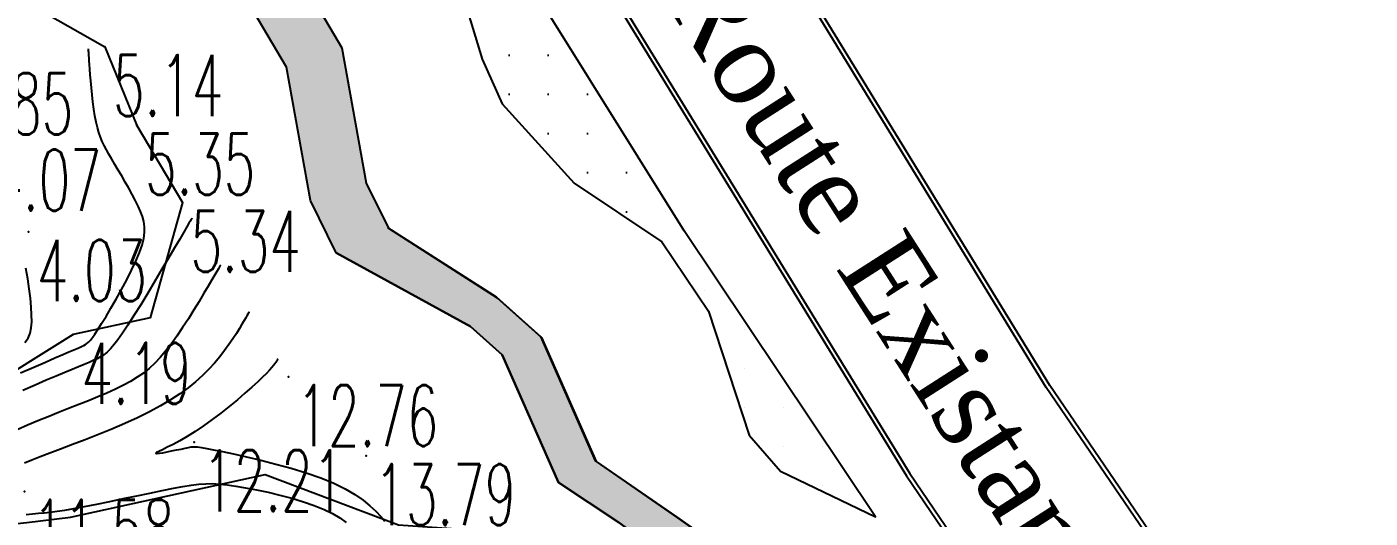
# Model space of a CAD drawing. Header units: millimetres. Extents: x 88261 to 90953, y 390274 to 392322.
# Drawn here: x 90558.1 to 90640.4, y 391351.6 to 391381.7 of the extents above; entities that cross this region are included whole.
import ezdxf
from ezdxf.enums import TextEntityAlignment as Align

# ---------------------------------------------------------------- set-up
doc = ezdxf.new("R2010")
doc.units = ezdxf.units.MM
doc.header["$LTSCALE"] = 25
for name, color, linetype in [('CN_01_00', 42, 'Continuous'), ('CN_02_00', 16, 'Continuous'), ('route', 253, 'Continuous'), ('Talus', 35, 'Continuous'), ('TopoAlt', 7, 'Continuous'), ('TOPOJIS', 7, 'Continuous')]:
    doc.layers.add(name, color=color, linetype=linetype)
doc.styles.add('Romans 1.0', font='Romans.shx', dxfattribs={"width": 0.99, "height": 1})
doc.styles.get("Standard").update_dxf_attribs({"font": 'times.ttf'})

# ---------------------------------------------------------------- blocks, each defined once
blk = doc.blocks.new('TCPOINT')
at = {"color": 0}
blk.add_point((0, 0), dxfattribs=at)
at = {"layer": 'TopoAlt', "style": 'Romans 1.0', "width": 0.99}
blk.add_attdef('ALT', text='', height=200, dxfattribs=at).set_placement((0.5, -0.5), align=Align.TOP_LEFT)

msp = doc.modelspace()

# ---------------------------------------------------------------- hatches: boundary and pattern name
h = msp.add_hatch()
h.set_pattern_fill('AR-HBONE', color=23, scale=0.032)
h.set_pattern_definition([(45, (-511.459, 107.3326), (0, 4.597891134), [9.7536, -3.2512]), (135, (-509.16, 109.6315), (5e-16, 4.597891134), [9.7536, -3.2512])])
h.paths.add_polyline_path([(90580.259, 391369.323), (90578.893, 391372.088), (90577.403, 391380.386), (90572.476, 391388.749), (90564.469, 391395.121), (90551.356, 391397.716), (90544.735, 391400.861), (90542.893, 391403.775), (90543.568, 391412.079), (90551.362, 391419.931), (90552.964, 391421.402), (90554.737, 391426.973), (90553.749, 391430.788), (90551.439, 391434.414), (90550.677, 391440.955), (90548.617, 391445.303), (90546.298, 391449.141), (90545.472, 391455.293), (90546.531, 391461.247), (90545.455, 391467.304), (90543.481, 391470.813), (90539.022, 391477.118), (90538.554, 391481.349), (90538.699, 391487.409), (90537.691, 391490.033), (90535.204, 391494.153), (90533.84, 391500.271), (90529.551, 391507.768), (90528.583, 391512.46), (90528.626, 391519.305), (90526.727, 391525.756), (90527.819, 391536.032), (90524.222, 391546.435), (90524.867, 391555.468), (90523.429, 391563.259), (90518.375, 391569.388), (90516.845, 391576.818), (90516.107, 391580.734), (90502.826, 391602.657), (90494.518, 391616.214), (90485.753, 391638.699), (90442.611, 391685.947), (90436.501, 391694.495), (90435.059, 391708.645), (90451.717, 391741.838), (90452.722, 391752.459), (90451.18, 391766.065), (90442.505, 391784.213), (90439.49, 391790.617), (90435.648, 391805.425), (90431.473, 391812.607), (90431.344, 391819.043), (90432.829, 391823.298), (90433.294, 391826.816), (90429.771, 391827.329), (90429.353, 391824.167), (90427.779, 391819.657), (90427.939, 391811.686), (90432.327, 391804.136), (90436.131, 391789.476), (90447.766, 391765.089), (90449.151, 391752.487), (90448.241, 391742.876), (90431.42, 391709.359), (90433.06, 391693.268), (90439.886, 391683.74), (90482.728, 391636.82), (90491.37, 391614.651), (90512.731, 391579.518), (90515.069, 391567.885), (90520.145, 391561.738), (90521.291, 391555.336), (90520.626, 391546.015), (90524.203, 391535.686), (90523.12, 391525.489), (90525.07, 391518.866), (90525.027, 391512.168), (90526.183, 391506.569), (90530.486, 391499.047), (90531.859, 391492.888), (90534.481, 391488.544), (90535.13, 391486.855), (90534.996, 391481.233), (90535.654, 391475.818), (90540.514, 391468.946), (90542.058, 391466.169), (90542.923, 391461.302), (90541.877, 391455.423), (90542.874, 391448.002), (90545.528, 391443.646), (90547.213, 391440.041), (90548.002, 391433.266), (90550.446, 391429.429), (90551.042, 391427.127), (90549.899, 391423.533), (90540.13, 391413.692), (90539.256, 391402.948), (90542.265, 391398.189), (90550.195, 391394.422), (90562.902, 391391.907), (90569.736, 391386.468), (90574.016, 391379.204), (90575.482, 391371.036), (90577.068, 391367.827), (90585.289, 391363.31), (90587.237, 391361.568), (90590.672, 391353.748), (90594.383, 391351.285), (90604.653, 391343.84), (90612.851, 391334.359), (90618.437, 391325.085), (90621.782, 391317.486), (90624.002, 391309.067), (90627.738, 391287.71), (90628.019, 391279.65), (90627.255, 391266.593), (90621.182, 391254.035), (90617.042, 391235.488), (90618.319, 391215.583), (90622.574, 391202.325), (90631.256, 391184.221), (90636.053, 391168.094), (90637.79, 391151.812), (90636.657, 391134.553), (90636.754, 391124.145), (90640.334, 391110.892), (90653.891, 391091.985), (90663.63, 391082.027), (90671.36, 391067.261), (90675.086, 391054.053), (90683.469, 391034.279), (90692.526, 391020.632), (90692.509, 391024.786), (90691.925, 391027.104), (90686.033, 391034.997), (90677.901, 391054.178), (90674.136, 391067.524), (90665.998, 391083.069), (90656.086, 391093.204), (90643.054, 391111.379), (90639.756, 391123.588), (90639.664, 391133.417), (90640.808, 391150.846), (90639.005, 391167.747), (90634.038, 391184.447), (90625.339, 391202.585), (90621.29, 391215.202), (90620.073, 391234.176), (90624.016, 391251.839), (90630.214, 391264.657), (90631.029, 391278.571), (90630.739, 391286.886), (90629.714, 391298.649), (90627.043, 391310.671), (90621.607, 391322.866), (90613.162, 391336.588), (90606.038, 391344.517), (90602.665, 391348.269), (90597.913, 391351.643), (90592.983, 391355.027), (90589.642, 391362.633), (90586.918, 391365.07)])
h = msp.add_hatch()
h.set_pattern_fill('JARDIN', color=104, scale=0.8)
h.set_pattern_definition([(0, (-0.35, -2.46), (0, 2.4), [0, -2.4])])
h.paths.add_polyline_path([(90584.081, 391392.101), (90577.118, 391406.065), (90576.119, 391400.024), (90577.51, 391396.155), (90582.35, 391391.724), (90585.999, 391379.692), (90587.226, 391376.957), (90591.645, 391372.093), (90597.022, 391368.495), (90599.874, 391364.255), (90602.36, 391356.636), (90604.294, 391354.438), (90610.112, 391351.645), (90598.383, 391369.171)])

# ---------------------------------------------------------------- linework, layer by layer
at = {"color": 104, "elevation": 14.987, "flags": 128}
msp.add_lwpolyline([(90577.118, 391406.065), (90576.119, 391400.024), (90577.51, 391396.155), (90582.35, 391391.724), (90585.999, 391379.692), (90587.226, 391376.957), (90591.645, 391372.093), (90597.022, 391368.495), (90599.874, 391364.255), (90602.36, 391356.636), (90604.294, 391354.438), (90610.112, 391351.645), (90598.383, 391369.171), (90584.081, 391392.101)], close=True, dxfattribs=at)
at = {"color": 23, "elevation": 15.394, "flags": 128}
for points in [[(90572.476, 391388.749), (90577.403, 391380.386), (90578.893, 391372.088), (90580.259, 391369.323), (90586.918, 391365.07), (90589.642, 391362.633), (90592.983, 391355.027), (90597.913, 391351.643), (90602.665, 391348.269), (90606.038, 391344.517), (90613.162, 391336.588), (90621.607, 391322.866), (90627.043, 391310.671), (90629.714, 391298.649), (90630.739, 391286.886), (90631.029, 391278.571), (90630.214, 391264.657), (90624.016, 391251.839), (90620.073, 391234.176), (90621.29, 391215.202), (90625.339, 391202.585), (90634.038, 391184.447), (90639.005, 391167.747)], [(90572.476, 391388.749), (90577.403, 391380.386), (90578.893, 391372.088), (90580.259, 391369.323), (90586.918, 391365.07), (90589.642, 391362.633), (90592.983, 391355.027), (90597.913, 391351.643), (90602.665, 391348.269), (90606.038, 391344.517), (90613.162, 391336.588), (90621.607, 391322.866), (90627.043, 391310.671), (90629.714, 391298.649), (90630.739, 391286.886), (90631.029, 391278.571), (90630.214, 391264.657), (90624.016, 391251.839), (90620.073, 391234.176), (90621.29, 391215.202), (90625.339, 391202.585), (90634.038, 391184.447), (90639.005, 391167.747)], [(90572.476, 391388.749), (90577.403, 391380.386), (90578.893, 391372.088), (90580.259, 391369.323), (90586.918, 391365.07), (90589.642, 391362.633), (90592.983, 391355.027), (90597.913, 391351.643), (90602.665, 391348.269), (90606.038, 391344.517), (90613.162, 391336.588), (90621.607, 391322.866), (90627.043, 391310.671), (90629.714, 391298.649), (90630.739, 391286.886), (90631.029, 391278.571), (90630.214, 391264.657), (90624.016, 391251.839), (90620.073, 391234.176), (90621.29, 391215.202), (90625.339, 391202.585), (90634.038, 391184.447), (90639.005, 391167.747)], [(90636.053, 391168.094), (90631.256, 391184.221), (90622.574, 391202.325), (90618.319, 391215.583), (90617.042, 391235.488), (90621.182, 391254.035), (90627.255, 391266.593), (90628.019, 391279.65), (90627.738, 391287.71), (90624.002, 391309.067), (90621.782, 391317.486), (90618.437, 391325.085), (90612.851, 391334.359), (90604.653, 391343.84), (90594.383, 391351.285), (90590.672, 391353.748), (90587.237, 391361.568), (90585.289, 391363.31), (90577.068, 391367.827), (90575.482, 391371.036), (90574.016, 391379.204), (90569.736, 391386.468)], [(90636.053, 391168.094), (90631.256, 391184.221), (90622.574, 391202.325), (90618.319, 391215.583), (90617.042, 391235.488), (90621.182, 391254.035), (90627.255, 391266.593), (90628.019, 391279.65), (90627.738, 391287.71), (90624.002, 391309.067), (90621.782, 391317.486), (90618.437, 391325.085), (90612.851, 391334.359), (90604.653, 391343.84), (90594.383, 391351.285), (90590.672, 391353.748), (90587.237, 391361.568), (90585.289, 391363.31), (90577.068, 391367.827), (90575.482, 391371.036), (90574.016, 391379.204), (90569.736, 391386.468)], [(90636.053, 391168.094), (90631.256, 391184.221), (90622.574, 391202.325), (90618.319, 391215.583), (90617.042, 391235.488), (90621.182, 391254.035), (90627.255, 391266.593), (90628.019, 391279.65), (90627.738, 391287.71), (90624.002, 391309.067), (90621.782, 391317.486), (90618.437, 391325.085), (90612.851, 391334.359), (90604.653, 391343.84), (90594.383, 391351.285), (90590.672, 391353.748), (90587.237, 391361.568), (90585.289, 391363.31), (90577.068, 391367.827), (90575.482, 391371.036), (90574.016, 391379.204), (90569.736, 391386.468)], [(90580.206, 391369.378), (90586.865, 391365.125), (90589.589, 391362.688), (90592.93, 391355.082), (90597.913, 391351.643), (90602.612, 391348.324), (90613.162, 391336.588), (90621.607, 391322.866), (90627.043, 391310.671), (90629.661, 391298.704), (90630.686, 391286.941), (90630.976, 391278.626), (90630.161, 391264.712), (90623.963, 391251.894), (90620.02, 391234.231), (90621.237, 391215.257), (90625.286, 391202.64), (90633.985, 391184.502), (90638.952, 391167.802)], [(90580.259, 391369.323), (90586.918, 391365.07), (90589.642, 391362.633), (90592.983, 391355.027), (90597.966, 391351.588), (90602.665, 391348.269), (90613.215, 391336.533), (90621.66, 391322.811), (90627.096, 391310.616), (90629.714, 391298.649), (90630.739, 391286.886), (90631.029, 391278.571), (90630.214, 391264.657), (90624.016, 391251.839), (90620.073, 391234.176), (90621.29, 391215.202), (90625.339, 391202.585), (90634.038, 391184.447), (90639.005, 391167.747)], [(90577.068, 391367.827), (90585.289, 391363.31), (90587.237, 391361.568), (90590.672, 391353.748), (90594.383, 391351.285), (90604.653, 391343.84), (90612.851, 391334.359), (90618.437, 391325.085), (90621.782, 391317.486), (90624.002, 391309.067), (90627.738, 391287.71), (90628.019, 391279.65), (90627.255, 391266.593), (90621.182, 391254.035), (90617.042, 391235.488), (90618.319, 391215.583), (90622.574, 391202.325), (90631.256, 391184.221), (90636.053, 391168.094)]]:
    msp.add_lwpolyline(points, dxfattribs=at)
at = {"layer": 'CN_01_00', "flags": 128}
for points, elevation in [([(90568.219, 391369.947), (90568.218, 391369.944), (90568.207, 391369.927), (90568.18, 391369.879), (90568.126, 391369.786), (90568.037, 391369.634), (90567.904, 391369.406), (90567.718, 391369.088), (90567.472, 391368.665), (90567.159, 391368.129), (90566.792, 391367.501), (90566.385, 391366.81), (90565.954, 391366.083), (90565.515, 391365.348), (90565.082, 391364.635), (90564.671, 391363.97), (90564.297, 391363.383), (90563.973, 391362.894), (90563.691, 391362.498), (90563.444, 391362.181), (90563.223, 391361.931), (90563.018, 391361.733), (90562.82, 391361.576), (90562.619, 391361.447), (90562.408, 391361.331), (90562.177, 391361.218), (90561.917, 391361.1), (90561.621, 391360.973), (90561.279, 391360.831), (90560.884, 391360.67), (90560.427, 391360.483), (90559.9, 391360.265), (90559.295, 391360.011), (90558.609, 391359.719), (90557.857, 391359.393)], 6), ([(90569.97, 391367.067), (90569.969, 391367.065), (90569.962, 391367.052), (90569.943, 391367.019), (90569.905, 391366.954), (90569.842, 391366.846), (90569.748, 391366.686), (90569.618, 391366.462), (90569.444, 391366.164), (90569.224, 391365.786), (90568.961, 391365.341), (90568.665, 391364.846), (90568.343, 391364.318), (90568.003, 391363.775), (90567.652, 391363.234), (90567.298, 391362.712), (90566.95, 391362.226), (90566.611, 391361.79), (90566.279, 391361.401), (90565.945, 391361.053), (90565.604, 391360.739), (90565.247, 391360.454), (90564.869, 391360.19), (90564.462, 391359.941), (90564.019, 391359.701), (90563.536, 391359.464), (90563.016, 391359.228), (90562.464, 391358.993), (90561.885, 391358.756), (90561.284, 391358.518), (90560.667, 391358.276), (90560.039, 391358.03), (90559.405, 391357.778), (90558.77, 391357.519), (90558.137, 391357.253), (90557.506, 391356.976)], 8), ([(90557.991, 391362.316), (90558.183, 391362.599), (90558.307, 391362.898), (90558.377, 391363.226), (90558.403, 391363.595), (90558.399, 391364.016), (90558.373, 391364.497), (90558.326, 391365.032), (90558.257, 391365.613), (90558.162, 391366.23), (90558.041, 391366.873)], 4), ([(90573.473, 391361.306), (90573.473, 391361.306), (90573.472, 391361.304), (90573.469, 391361.299), (90573.463, 391361.288), (90573.453, 391361.271), (90573.438, 391361.246), (90573.417, 391361.21), (90573.389, 391361.162), (90573.353, 391361.101), (90573.301, 391361.021), (90573.226, 391360.919), (90573.121, 391360.79), (90572.979, 391360.629), (90572.792, 391360.432), (90572.553, 391360.194), (90572.254, 391359.911), (90571.891, 391359.581), (90571.472, 391359.213), (90571.009, 391358.818), (90570.513, 391358.41), (90569.995, 391357.999), (90569.467, 391357.597), (90568.94, 391357.216), (90568.426, 391356.869), (90567.935, 391356.564), (90567.478, 391356.302), (90567.066, 391356.081), (90566.707, 391355.9), (90566.413, 391355.756), (90566.194, 391355.648), (90566.059, 391355.575), (90566.019, 391355.533), (90566.079, 391355.522), (90566.225, 391355.536), (90566.437, 391355.569), (90566.695, 391355.617), (90566.98, 391355.675), (90567.272, 391355.736), (90567.553, 391355.797), (90567.801, 391355.851), (90568.006, 391355.893), (90568.185, 391355.921), (90568.362, 391355.932), (90568.563, 391355.923), (90568.811, 391355.892), (90569.132, 391355.836), (90569.55, 391355.752), (90570.091, 391355.638), (90570.769, 391355.492), (90571.562, 391355.314), (90572.437, 391355.108), (90573.362, 391354.874), (90574.304, 391354.615), (90575.231, 391354.332), (90576.111, 391354.028), (90576.911, 391353.705), (90577.607, 391353.364), (90578.201, 391353.014), (90578.706, 391352.661), (90579.131, 391352.313), (90579.489, 391351.977), (90579.79, 391351.663), (90580.046, 391351.376)], 12)]:
    msp.add_lwpolyline(points, dxfattribs=dict(at, elevation=elevation))
at = {"layer": 'CN_02_00', "flags": 128}
for points, elevation in [([(90557.718, 391360.463), (90558.528, 391360.818), (90559.24, 391361.128), (90559.831, 391361.382), (90560.307, 391361.586), (90560.684, 391361.746), (90560.976, 391361.869), (90561.199, 391361.963), (90561.368, 391362.036), (90561.497, 391362.094), (90561.603, 391362.146), (90561.698, 391362.198), (90561.79, 391362.262), (90561.888, 391362.348), (90561.998, 391362.466), (90562.126, 391362.628), (90562.279, 391362.844), (90562.466, 391363.125), (90562.691, 391363.481), (90562.96, 391363.919), (90563.262, 391364.425), (90563.583, 391364.979), (90563.91, 391365.564), (90564.229, 391366.161), (90564.527, 391366.751), (90564.791, 391367.315), (90565.007, 391367.836), (90565.164, 391368.298), (90565.265, 391368.709), (90565.313, 391369.079), (90565.312, 391369.418), (90565.269, 391369.738), (90565.186, 391370.05), (90565.069, 391370.363), (90564.921, 391370.69), (90564.749, 391371.039), (90564.556, 391371.404), (90564.35, 391371.779), (90564.135, 391372.158), (90563.917, 391372.533), (90563.702, 391372.897), (90563.496, 391373.244), (90563.305, 391373.566), (90563.132, 391373.86), (90562.978, 391374.132), (90562.841, 391374.392), (90562.719, 391374.649), (90562.61, 391374.912), (90562.514, 391375.192), (90562.428, 391375.498), (90562.35, 391375.839), (90562.28, 391376.222), (90562.217, 391376.636), (90562.16, 391377.07), (90562.11, 391377.51), (90562.066, 391377.943), (90562.028, 391378.358), (90561.995, 391378.74), (90561.968, 391379.078), (90561.947, 391379.36), (90561.93, 391379.591), (90561.917, 391379.777), (90561.907, 391379.922), (90561.901, 391380.034), (90561.897, 391380.117), (90561.894, 391380.179), (90561.892, 391380.225), (90561.891, 391380.26), (90561.89, 391380.286), (90561.889, 391380.305), (90561.889, 391380.318), (90561.888, 391380.325), (90561.888, 391380.329), (90561.888, 391380.331), (90561.888, 391380.331)], 5), ([(90571.722, 391364.186), (90571.721, 391364.185), (90571.717, 391364.178), (90571.706, 391364.159), (90571.684, 391364.121), (90571.647, 391364.059), (90571.593, 391363.966), (90571.518, 391363.836), (90571.417, 391363.663), (90571.288, 391363.444), (90571.131, 391363.181), (90570.946, 391362.883), (90570.732, 391362.554), (90570.491, 391362.202), (90570.222, 391361.833), (90569.926, 391361.453), (90569.602, 391361.068), (90569.25, 391360.685), (90568.866, 391360.303), (90568.446, 391359.924), (90567.984, 391359.548), (90567.477, 391359.174), (90566.918, 391358.803), (90566.305, 391358.435), (90565.631, 391358.071), (90564.896, 391357.711), (90564.115, 391357.357), (90563.307, 391357.013), (90562.49, 391356.681), (90561.684, 391356.366), (90560.907, 391356.069), (90560.177, 391355.794), (90559.515, 391355.544), (90558.932, 391355.321), (90558.421, 391355.117), (90557.967, 391354.925)], 10), ([(90558.074, 391351.784), (90558.46, 391351.824), (90558.819, 391351.858), (90559.173, 391351.892), (90559.544, 391351.932), (90559.956, 391351.984), (90560.43, 391352.055), (90560.99, 391352.15), (90561.649, 391352.273), (90562.389, 391352.42), (90563.185, 391352.583), (90564.011, 391352.755), (90564.84, 391352.929), (90565.645, 391353.098), (90566.403, 391353.254), (90567.085, 391353.39), (90567.674, 391353.501), (90568.185, 391353.585), (90568.642, 391353.642), (90569.066, 391353.672), (90569.482, 391353.676), (90569.912, 391353.652), (90570.379, 391353.602), (90570.907, 391353.526), (90571.511, 391353.423), (90572.178, 391353.294), (90572.886, 391353.143), (90573.615, 391352.97), (90574.343, 391352.777), (90575.05, 391352.566), (90575.715, 391352.338), (90576.316, 391352.095), (90576.839, 391351.839), (90577.289, 391351.573), (90577.679, 391351.302)], 10)]:
    msp.add_lwpolyline(points, dxfattribs=dict(at, elevation=elevation))
at = {"layer": 'route', "color": 252, "flags": 128}
for points, elevation in [([(90689.073, 391160.148), (90685.649, 391177.149), (90681.445, 391201.178), (90677.92, 391223.218), (90667.976, 391280.617), (90657.105, 391304.424), (90642.521, 391327.374), (90620.57, 391359.56), (90590.712, 391408.349), (90581.753, 391431.062), (90568.277, 391482.585), (90568.277, 391482.585)], 14.515), ([(90951.881, 390863.739), (90907.581, 390857.307), (90901.706, 390858.108), (90895.794, 390861.743), (90885.515, 390872.289), (90874.343, 390883.741), (90845.98, 390912.764), (90811.157, 390948.466), (90753.195, 391024.091), (90741.941, 391041.967), (90720.922, 391079.133), (90703.825, 391121.804), (90697.506, 391137.505), (90689.314, 391160.215), (90685.895, 391177.195), (90681.692, 391201.219), (90678.167, 391223.259), (90668.217, 391280.691), (90657.325, 391304.544), (90642.73, 391327.512), (90620.78, 391359.696), (90590.937, 391408.461), (90581.991, 391431.14), (90568.519, 391482.648)], 14.515), ([(90557.919, 391480.35), (90571.923, 391428.172), (90581.592, 391403.732), (90612.001, 391354.159), (90633.932, 391321.86), (90648.049, 391299.99), (90657.698, 391279.063), (90661.605, 391256.554), (90663.663, 391244.484), (90667.448, 391222.273), (90671.37, 391199.769), (90675.619, 391175.265), (90679.035, 391157.8), (90687.688, 391133.711), (90693.876, 391118.243), (90710.96, 391075.922), (90732.364, 391037.581), (90744.332, 391018.698), (90803.348, 390941.462), (90838.283, 390905.693), (90866.256, 390876.684), (90877.855, 390863.668), (90886.478, 390848.606)], 15.749), ([(90558.16, 391480.415), (90572.161, 391428.251), (90581.816, 391403.844), (90612.211, 391354.295), (90634.14, 391321.998), (90648.269, 391300.111), (90657.939, 391279.138), (90661.851, 391256.596), (90663.909, 391244.526), (90667.694, 391222.315), (90671.616, 391199.812), (90675.865, 391175.31), (90679.277, 391157.867), (90687.922, 391133.8), (90694.108, 391118.336), (90711.186, 391076.03), (90732.579, 391037.709), (90744.537, 391018.841), (90803.537, 390941.626), (90838.462, 390905.867), (90866.439, 390876.854), (90878.059, 390863.815), (90886.695, 390848.73)], 15.749)]:
    msp.add_lwpolyline(points, dxfattribs=dict(at, elevation=elevation))
at = {"layer": 'Talus', "color": 134, "elevation": 9.561, "flags": 128}
for points in [[(90557.737, 391383.392), (90562.886, 391380.453), (90564.849, 391375.628), (90567.641, 391370.897), (90565.66, 391363.846), (90560.95, 391362.806), (90549.363, 391355.578)], [(90553.2, 391350.784), (90558.109, 391351.292), (90560.786, 391351.627), (90572.705, 391354.226), (90580.882, 391351.158), (90593.889, 391350.248), (90593.889, 391350.248), (90604.428, 391343.198), (90612.357, 391333.322), (90617.063, 391324.715), (90621.288, 391316.449), (90623.449, 391307.735), (90623.672, 391300.116), (90624.044, 391293.483)]]:
    msp.add_lwpolyline(points, dxfattribs=at)

# ---------------------------------------------------------------- block references
at = {"layer": 'TOPOJIS'}
ref = msp.add_blockref('TCPOINT', (90562.886, 391380.453, 5.142), dxfattribs=at)
ref.add_attrib('ALT', '5.14', dxfattribs={"layer": 'TopoAlt', "height": 3.75, "style": 'Romans 1.0', "width": 0.6}).set_placement((90563.386, 391379.953, 5.142), align=Align.TOP_LEFT)
ref = msp.add_blockref('TCPOINT', (90553.692, 391379.329, 3.848), dxfattribs=at)
ref.add_attrib('ALT', '3.85', dxfattribs={"layer": 'TopoAlt', "height": 3.75, "style": 'Romans 1.0', "width": 0.6}).set_placement((90554.192, 391378.829, 3.848), align=Align.TOP_LEFT)
ref = msp.add_blockref('TCPOINT', (90564.849, 391375.628, 5.35), dxfattribs=at)
ref.add_attrib('ALT', '5.35', dxfattribs={"layer": 'TopoAlt', "height": 3.75, "style": 'Romans 1.0', "width": 0.6}).set_placement((90565.349, 391375.128, 5.35), align=Align.TOP_LEFT)
ref = msp.add_blockref('TCPOINT', (90555.437, 391374.649, 4.068), dxfattribs=at)
ref.add_attrib('ALT', '4.07', dxfattribs={"layer": 'TopoAlt', "height": 3.75, "style": 'Romans 1.0', "width": 0.6}).set_placement((90555.937, 391374.149, 4.068), align=Align.TOP_LEFT)
ref = msp.add_blockref('TCPOINT', (90567.641, 391370.897, 5.339), dxfattribs=at)
ref.add_attrib('ALT', '5.34', dxfattribs={"layer": 'TopoAlt', "height": 3.75, "style": 'Romans 1.0', "width": 0.6}).set_placement((90568.141, 391370.397, 5.339), align=Align.TOP_LEFT)
ref = msp.add_blockref('TCPOINT', (90558.213, 391369.114, 4.027), dxfattribs=at)
ref.add_attrib('ALT', '4.03', dxfattribs={"layer": 'TopoAlt', "height": 3.75, "style": 'Romans 1.0', "width": 0.6}).set_placement((90558.713, 391368.614, 4.027), align=Align.TOP_LEFT)
ref = msp.add_blockref('TCPOINT', (90560.95, 391362.806, 4.187), dxfattribs=at)
ref.add_attrib('ALT', '4.19', dxfattribs={"layer": 'TopoAlt', "height": 3.75, "style": 'Romans 1.0', "width": 0.6}).set_placement((90561.45, 391362.306, 4.187), align=Align.TOP_LEFT)
ref = msp.add_blockref('TCPOINT', (90574.139, 391360.212, 12.76), dxfattribs=at)
ref.add_attrib('ALT', '12.76', dxfattribs={"layer": 'TopoAlt', "height": 3.75, "style": 'Romans 1.0', "width": 0.6}).set_placement((90574.639, 391359.712, 12.76), align=Align.TOP_LEFT)
ref = msp.add_blockref('TCPOINT', (90568.366, 391356.218, 12.21), dxfattribs=at)
ref.add_attrib('ALT', '12.21', dxfattribs={"layer": 'TopoAlt', "height": 3.75, "style": 'Romans 1.0', "width": 0.6}).set_placement((90568.866, 391355.718, 12.21), align=Align.TOP_LEFT)
ref = msp.add_blockref('TCPOINT', (90578.907, 391355.377, 13.791), dxfattribs=at)
ref.add_attrib('ALT', '13.79', dxfattribs={"layer": 'TopoAlt', "height": 3.75, "style": 'Romans 1.0', "width": 0.6}).set_placement((90579.407, 391354.877, 13.791), align=Align.TOP_LEFT)
ref = msp.add_blockref('TCPOINT', (90557.965, 391353.189, 11.576), dxfattribs=at)
ref.add_attrib('ALT', '11.58', dxfattribs={"layer": 'TopoAlt', "height": 3.75, "style": 'Romans 1.0', "width": 0.6}).set_placement((90558.465, 391352.689, 11.576), align=Align.TOP_LEFT)

# ---------------------------------------------------------------- texts
at = {"color": 7, "linetype": 'Continuous'}
msp.add_text('Route Existante', height=5, rotation=302.65896, dxfattribs=at).set_placement((90596.865, 391383.677, 14.515))

doc.saveas('drawing.dxf')
